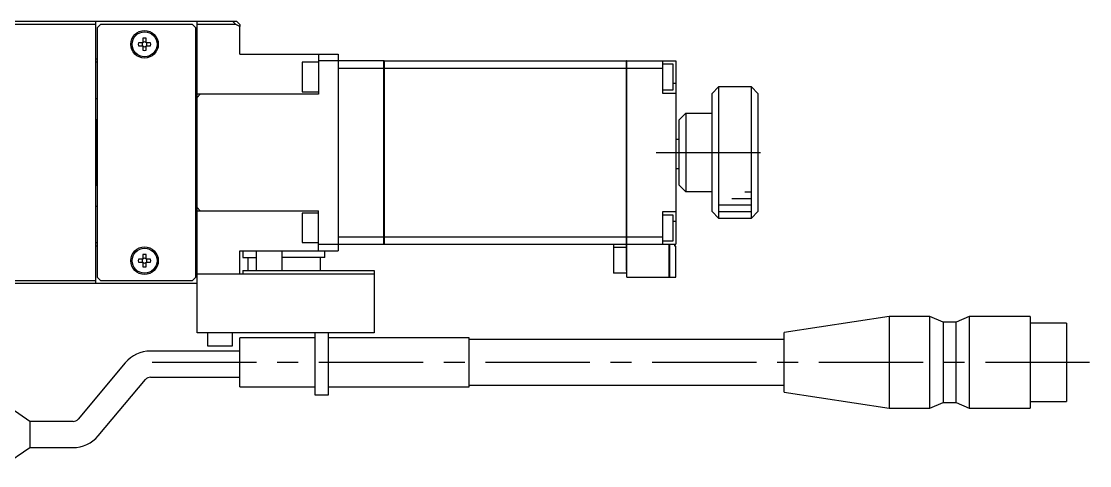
# Model space of a CAD drawing. Extents: x 0 to 888, y -8 to 516.
# Drawn here: x 725 to 887.8, y 290.9 to 358.7 of the extents above; entities that cross this region are included whole.
import ezdxf

# ---------------------------------------------------------------- set-up
doc = ezdxf.new("R2010")
doc.units = 0
doc.header["$LTSCALE"] = 0.5
doc.linetypes.add('CENTER', pattern=[50.8, 31.75, -6.35, 6.35, -6.35])
for name, color, linetype in [('MSM_CENTER', 1, 'CENTER'), ('MSM_CONTINUOUS', 7, 'CONTINUOUS'), ('MSM_NARROW', 5, 'CONTINUOUS')]:
    doc.layers.add(name, color=color, linetype=linetype)

msp = doc.modelspace()

# ---------------------------------------------------------------- linework, layer by layer
at = {"layer": 'MSM_CENTER'}
for p, q in [((821.76, 338.7), (839.76, 338.7)), ((887.81, 306.7), (742.21, 306.7))]:
    msp.add_line(p, q, dxfattribs=at)
at = {"layer": 'MSM_CONTINUOUS'}
for p, q in [((722.76, 358.7), (757.76, 358.7)), ((736.26, 358.7), (736.26, 318.7)), ((751.76, 311.2), (751.76, 358.7)), ((757.65, 358.2), (757.15, 358.7)), ((757.76, 358.7), (758.26, 358.2)), ((736.26, 358.2), (722.76, 358.2)), ((737.06, 358.2), (736.56, 357.7)), ((736.56, 357.7), (736.56, 319.7)), ((751.06, 358.2), (737.06, 358.2)), ((751.56, 357.7), (751.06, 358.2)), ((751.56, 319.7), (751.56, 357.7)), ((757.65, 358.2), (751.76, 358.2)), ((758.26, 357.89), (757.65, 358.2)), ((758.26, 358.2), (758.26, 357.89)), ((758.26, 353.7), (758.26, 357.89)), ((743.52, 355.44), (742.84, 355.44)), ((742.84, 354.96), (743.52, 354.96)), ((743.52, 356.12), (743.52, 355.44)), ((743.52, 354.96), (743.52, 354.28)), ((744, 355.44), (744, 356.12)), ((744.68, 355.44), (744, 355.44)), ((744, 354.28), (744, 354.96)), ((744, 354.96), (744.68, 354.96)), ((758.26, 353.7), (773.26, 353.7)), ((770.26, 353.7), (770.26, 347.6)), ((773.26, 353.7), (773.26, 323.7)), ((736.56, 352.95), (736.26, 352.95)), ((736.56, 352.45), (736.26, 352.45)), ((751.76, 352.95), (751.56, 352.95)), ((767.76, 352.45), (767.76, 347.95)), ((770.26, 352.45), (767.76, 352.45)), ((780.21, 352.7), (770.26, 352.7)), ((780.21, 324.7), (780.21, 352.7)), ((780.26, 352.69), (780.21, 352.69)), ((780.26, 352.7), (817.21, 352.7)), ((780.26, 352.7), (780.26, 324.7)), ((817.21, 320.7), (817.21, 352.7)), ((817.26, 352.69), (817.21, 352.69)), ((817.26, 352.7), (824.76, 352.7)), ((817.26, 319.7), (817.26, 352.7)), ((822.76, 347.7), (822.76, 352.7)), ((822.76, 352.2), (824.26, 352.2)), ((824.26, 352.2), (824.26, 348.2)), ((824.76, 352.7), (824.76, 324.7)), ((773.26, 351.54), (780.21, 351.54)), ((780.26, 351.54), (780.21, 351.54)), ((780.26, 351.54), (817.21, 351.54)), ((817.26, 351.54), (817.21, 351.54)), ((817.26, 351.54), (822.76, 351.54)), ((751.76, 348.7), (751.56, 348.7)), ((824.76, 349.2), (824.26, 349.2)), ((831.26, 348.7), (830.26, 347.7)), ((831.26, 348.7), (831.26, 328.7)), ((836.26, 348.7), (831.26, 348.7)), ((836.26, 328.7), (836.26, 348.7)), ((837.26, 347.7), (836.26, 348.7)), ((736.26, 346.95), (736.56, 346.95)), ((751.56, 347.7), (751.76, 347.7)), ((751.76, 347.1), (752.26, 347.6)), ((770.26, 347.6), (751.76, 347.6)), ((767.76, 347.95), (770.26, 347.95)), ((824.26, 348.2), (822.76, 348.2)), ((824.76, 347.7), (822.76, 347.7)), ((830.26, 329.7), (830.26, 347.7)), ((837.26, 347.7), (837.26, 329.7)), ((751.76, 346.2), (751.56, 346.2)), ((736.46, 343.7), (736.26, 343.5)), ((736.46, 343.7), (736.46, 333.7)), ((736.56, 343.7), (736.46, 343.7)), ((826.26, 344.7), (825.26, 343.7)), ((825.26, 333.7), (825.26, 343.7)), ((826.26, 344.7), (830.26, 344.7)), ((826.26, 344.7), (826.26, 332.7)), ((825.26, 340.7), (824.76, 340.7)), ((825.26, 336.2), (824.76, 336.2)), ((736.26, 333.9), (736.46, 333.7)), ((736.46, 333.7), (736.56, 333.7)), ((825.26, 333.7), (826.26, 332.7)), ((830.26, 332.7), (826.26, 332.7)), ((751.56, 331.2), (751.76, 331.2)), ((736.56, 330.45), (736.26, 330.45)), ((751.56, 329.7), (751.76, 329.7)), ((752.26, 329.8), (751.76, 330.3)), ((751.76, 329.8), (770.26, 329.8)), ((767.76, 329.45), (767.76, 324.95)), ((770.26, 329.45), (767.76, 329.45)), ((770.26, 323.7), (770.26, 329.8)), ((822.76, 329.7), (824.76, 329.7)), ((822.76, 324.7), (822.76, 329.7)), ((822.76, 329.2), (824.26, 329.2)), ((824.26, 329.2), (824.26, 325.2)), ((830.26, 329.7), (831.26, 328.7)), ((836.26, 328.7), (837.26, 329.7)), ((751.56, 328.7), (751.76, 328.7)), ((824.76, 328.2), (824.26, 328.2)), ((831.26, 328.7), (836.26, 328.7)), ((773.26, 325.85), (780.21, 325.85)), ((780.26, 325.85), (780.21, 325.85)), ((780.26, 325.85), (817.21, 325.85)), ((817.26, 325.85), (817.21, 325.85)), ((817.26, 325.85), (822.76, 325.85)), ((736.26, 324.95), (736.56, 324.95)), ((736.26, 324.45), (736.56, 324.45)), ((751.56, 324.45), (751.76, 324.45)), ((767.76, 324.95), (770.26, 324.95)), ((770.26, 324.7), (780.21, 324.7)), ((780.26, 324.71), (780.21, 324.71)), ((780.26, 324.7), (817.21, 324.7)), ((815.26, 324.7), (815.26, 320.3)), ((817.21, 324.2), (815.26, 324.2)), ((817.26, 324.71), (817.21, 324.71)), ((817.26, 324.7), (824.76, 324.7)), ((824.26, 325.2), (822.76, 325.2)), ((823.71, 319.7), (823.71, 324.7)), ((823.76, 324.7), (823.76, 319.7)), ((824.56, 324.4), (824.56, 324.7)), ((824.76, 324.4), (824.56, 324.4)), ((824.76, 319.7), (824.76, 324.4)), ((743.52, 322.44), (742.84, 322.44)), ((743.52, 323.12), (743.52, 322.44)), ((744, 322.44), (744, 323.12)), ((744.68, 322.44), (744, 322.44)), ((758.26, 320.2), (758.26, 323.7)), ((758.26, 323.7), (773.26, 323.7)), ((758.76, 323.7), (758.76, 322.7)), ((758.76, 322.7), (760.76, 322.7)), ((759.51, 322.7), (759.51, 320.7)), ((760.76, 323.7), (760.76, 320.7)), ((764.76, 320.7), (764.76, 323.7)), ((771.26, 322.7), (764.76, 322.7)), ((770.51, 322.7), (770.51, 320.7)), ((771.26, 322.7), (771.26, 323.7)), ((742.84, 321.96), (743.52, 321.96)), ((743.52, 321.96), (743.52, 321.28)), ((744, 321.28), (744, 321.96)), ((744, 321.96), (744.68, 321.96)), ((722.76, 319.2), (736.26, 319.2)), ((736.56, 319.7), (737.06, 319.2)), ((737.06, 319.2), (751.06, 319.2)), ((751.06, 319.2), (751.56, 319.7)), ((751.76, 320.2), (778.76, 320.2)), ((758.76, 320.7), (778.76, 320.7)), ((758.76, 320.7), (758.76, 320.2)), ((778.76, 320.7), (778.76, 311.2)), ((817.26, 320.3), (815.26, 320.3)), ((817.26, 320.7), (817.21, 320.7)), ((817.26, 319.7), (823.71, 319.7)), ((823.76, 319.75), (823.71, 319.75)), ((823.76, 319.7), (824.76, 319.7)), ((751.76, 318.7), (722.76, 318.7)), ((857.26, 313.7), (841.26, 311.27)), ((857.26, 313.7), (857.26, 299.7)), ((863.46, 313.7), (857.26, 313.7)), ((863.46, 299.7), (863.46, 313.7)), ((865.46, 312.85), (863.46, 313.7)), ((865.46, 312.85), (865.46, 300.55)), ((867.46, 312.85), (865.46, 312.85)), ((869.46, 313.7), (867.46, 312.85)), ((867.46, 300.55), (867.46, 312.85)), ((869.46, 313.7), (869.46, 299.7)), ((878.76, 313.7), (869.46, 313.7)), ((878.76, 313.7), (878.76, 299.7)), ((884.26, 312.65), (878.76, 312.65)), ((884.26, 312.65), (884.26, 300.75)), ((778.76, 311.2), (751.76, 311.2)), ((753.36, 311.2), (753.36, 309.2)), ((757.16, 309.2), (757.16, 311.2)), ((769.76, 301.7), (769.76, 311.2)), ((771.76, 311.2), (771.76, 301.7)), ((841.26, 302.13), (841.26, 311.27)), ((758.26, 302.95), (758.26, 310.45)), ((769.76, 310.45), (758.26, 310.45)), ((793.26, 310.45), (771.76, 310.45)), ((793.26, 302.95), (793.26, 310.45)), ((841.26, 310.2), (793.26, 310.2)), ((758.26, 308.42), (744.66, 308.42)), ((753.36, 309.2), (757.16, 309.2)), ((740.83, 306.63), (733.62, 298.05)), ((736.69, 295.48), (743.89, 304.06)), ((744.66, 304.42), (758.26, 304.42)), ((758.26, 302.95), (769.76, 302.95)), ((771.76, 302.95), (793.26, 302.95)), ((793.26, 303.2), (841.26, 303.2)), ((771.76, 301.7), (769.76, 301.7)), ((841.26, 302.13), (857.26, 299.7)), ((726.26, 297.7), (722.26, 300.45)), ((857.26, 299.7), (863.46, 299.7)), ((863.46, 299.7), (865.46, 300.55)), ((865.46, 300.55), (867.46, 300.55)), ((867.46, 300.55), (869.46, 299.7)), ((869.46, 299.7), (878.76, 299.7)), ((878.76, 300.75), (884.26, 300.75)), ((726.26, 297.7), (726.26, 293.7)), ((732.86, 297.7), (726.26, 297.7)), ((722.26, 290.95), (726.26, 293.7)), ((726.26, 293.7), (732.86, 293.7))]:
    msp.add_line(p, q, dxfattribs=at)
for centre, radius in [((743.76, 355.2), 2.1), ((743.76, 355.2), 1.9), ((743.76, 322.2), 2.1), ((743.76, 322.2), 1.9)]:
    msp.add_circle(centre, radius, dxfattribs=at)
for centre, radius, start, end in [((743.76, 355.2), 0.95, 165.3667, 194.6333), ((743.76, 355.2), 0.365, 138.8496, 221.1504), ((743.76, 355.2), 0.95, 75.3667, 104.6333), ((743.76, 355.2), 0.365, 48.8496, 131.1504), ((743.76, 355.2), 0.365, 318.8496, 41.1504), ((743.76, 355.2), 0.95, 345.3667, 14.6333), ((743.76, 355.2), 0.365, 228.8496, 311.1504), ((743.76, 355.2), 0.95, 255.3667, 284.6333), ((743.76, 322.2), 0.95, 165.3667, 194.6333), ((743.76, 322.2), 0.365, 138.8496, 221.1504), ((743.76, 322.2), 0.95, 75.3667, 104.6333), ((743.76, 322.2), 0.365, 48.8496, 131.1504), ((743.76, 322.2), 0.365, 318.8496, 41.1504), ((743.76, 322.2), 0.95, 345.3667, 14.6333), ((743.76, 322.2), 0.365, 228.8496, 311.1504), ((743.76, 322.2), 0.95, 255.3667, 284.6333), ((744.66, 303.42), 5, 90, 140), ((744.66, 303.42), 1, 90, 140), ((732.86, 298.7), 1, 270, 320), ((732.86, 298.7), 5, 270, 320)]:
    msp.add_arc(centre, radius, start, end, dxfattribs=at)
at = {"layer": 'MSM_NARROW'}
for p, q in [((835.26, 332.7), (836.26, 332.7)), ((831.26, 330.7), (836.26, 330.7)), ((833.26, 331.7), (836.26, 331.7)), ((831.26, 329.7), (836.26, 329.7))]:
    msp.add_line(p, q, dxfattribs=at)

doc.saveas('drawing.dxf')
